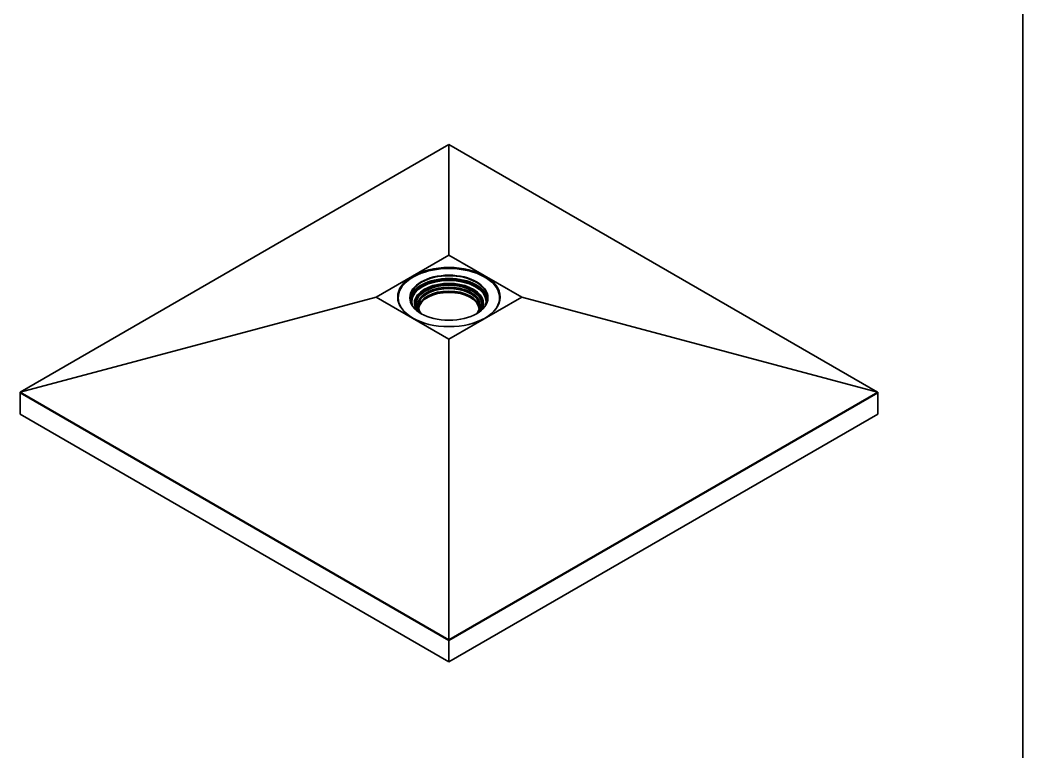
# Model space of a CAD drawing. Header units: millimetres. Extents: x 102 to 3000, y 150 to 4305.
# Drawn here: x 1884 to 3000, y 1081 to 1895 of the extents above; entities that cross this region are included whole.
import ezdxf

# ---------------------------------------------------------------- set-up
doc = ezdxf.new("R2010")
doc.units = ezdxf.units.MM
doc.header["$LTSCALE"] = 15
doc.layers.add('_Sichtbarkanten', color=7, linetype='Continuous', lineweight=35)
doc.layers.add('Rahmen (ISO)', color=7, linetype='Continuous', lineweight=35)

# ---------------------------------------------------------------- blocks, each defined once
blk = doc.blocks.new('Ränder Wedi_hoch')
at = {"layer": 'Rahmen (ISO)'}
blk.add_line((200, 287), (200, 10), dxfattribs=at)

msp = doc.modelspace()

# ---------------------------------------------------------------- linework, layer by layer
at = {"layer": '_Sichtbarkanten'}
for p, q in [((1883.986282227594, 1481.328519794394), (2361.113720257689, 1756.798174578827)), ((2361.113720257689, 1756.798174578827), (2838.241158287785, 1481.328519794394)), ((2361.113720257689, 1756.798174578827), (2361.113720257689, 1633.751025696269)), ((2280.0150470349, 1586.928684880171), (2361.113720257689, 1633.751025696269)), ((2361.113720257689, 1633.751025696269), (2442.212393480478, 1586.928684880171)), ((1883.986282227594, 1481.328519794394), (2280.0150470349, 1586.928684880171)), ((2361.113720257689, 1540.106344064072), (2280.0150470349, 1586.928684880171)), ((2304.676220257689, 1585.563114168109), (2304.676220257689, 1586.175486603805)), ((2442.212393480478, 1586.928684880171), (2361.113720257689, 1540.106344064072)), ((2417.551220257689, 1585.563114168108), (2417.551220257689, 1586.175486603804)), ((2838.241158287785, 1481.328519794394), (2442.212393480478, 1586.928684880171)), ((2324.401220257689, 1577.699185914552), (2324.401220257689, 1578.827017375455)), ((2397.826220257689, 1577.699185914552), (2397.826220257689, 1578.827017375455)), ((2361.113720257689, 1205.762502827094), (2361.113720257689, 1540.106344064072)), ((1883.81664295677, 1480.54124144628), (1883.900410467364, 1481.281735695411)), ((2361.113720257689, 1204.973645383172), (1883.81664295677, 1480.54124144628)), ((1883.81664295677, 1480.54124144628), (1883.81664295677, 1456.811809563068)), ((1883.986282227594, 1481.328519794394), (1883.900410467364, 1481.281735695411)), ((2361.113720257689, 1205.762502827094), (1883.900410467364, 1481.281735695411)), ((2838.327030048015, 1481.281735695411), (2361.113720257689, 1205.762502827094)), ((2838.410797558609, 1480.54124144628), (2361.113720257689, 1204.973645383172)), ((2838.241158287785, 1481.328519794394), (2838.327030048015, 1481.281735695411)), ((2838.410797558609, 1480.54124144628), (2838.327030048015, 1481.281735695411)), ((2838.410797558609, 1480.54124144628), (2838.410797558609, 1456.811809563068)), ((2361.113720257689, 1181.24421349996), (1883.81664295677, 1456.811809563068)), ((2838.410797558609, 1456.811809563068), (2361.113720257689, 1181.24421349996)), ((2361.113720257689, 1204.973645383172), (2361.113720257689, 1205.762502827094)), ((2361.113720257689, 1204.973645383172), (2361.113720257689, 1181.24421349996))]:
    msp.add_line(p, q, dxfattribs=at)
for centre, major_axis, ratio, start_param, end_param in [((2361.113720257689, 1586.175486603804), (56.43750000000007, -1.769417945496343e-13), 0.5773502691896266, 5.855646522484788, 9.852316745464144), ((2361.113720257689, 1585.869300385957), (-43.08750000000005, 1.353084311261909e-13), 0.5773502691896265, 2.360536686612998, 7.064241274156385), ((2361.113720257689, 1582.807438207478), (41.81250000000005, -1.316655118266397e-13), 0.5773502691896267, 6.101523588282064, 9.6064396796669), ((2361.113720257689, 1582.50125198963), (-41.43750000000004, 1.196959198423997e-13), 0.5773502691896265, 2.921742639459177, 6.503035321310212), ((2361.113720257689, 1582.807438207478), (43.08750000000003, -1.347880140833979e-13), 0.5773502691896266, 0.0615799722736451, 3.080012681316138), ((2361.113720257689, 1580.018788346463), (38.4375, -1.186550857568136e-13), 0.5773502691896266, 5.920464306779045, 9.78749896116993), ((2361.113720257689, 1581.582693336086), (41.43750000000005, -1.275672276146445e-13), 0.5773502691896265, 0.01919864854967126, 3.122394005040133), ((2361.113720257689, 1578.827017375455), (36.71250000000003, -1.144917494144692e-13), 0.5773502691896266, 5.869595892154507, 9.838367375794457), ((2361.113720257689, 1577.870454967093), (34.87755015066354, -1.103284130721249e-13), 0.5773502691896266, 5.800997883883912, 9.906965384065058), ((2361.113720257689, 1578.598431283585), (38.43749999999996, -1.204765454065893e-13), 0.5773502691896267, 0.03200716355504628, 3.109585490034758), ((2361.113720257689, 1576.806188337659), (34.12500000000002, -1.030425744730224e-13), 0.5773502691896266, 5.887174682716185, 9.820788585232775), ((2361.113720257689, 1584.338369296717), (-56.99999999999946, 4.163336342344337e-15), 0.5773502691896256, 6.077930574986193, 6.243632839828015), ((2361.113720257689, 1585.563114168109), (-56.43749999999979, 1.001876885379774e-13), 0.5773502691896268, 1.650405553708388e-14, 0.2174436002322701), ((2361.113720257689, 1573.928037889888), (34.12499999999999, -1.051242426441945e-13), 0.5773502691896266, 0.07310690340318553, 3.068485750186619), ((2361.113720257689, 1573.162572345269), (-33.74999999999999, -1.691355389077387e-15), 0.5773502691896258, 3.175343437729438, 6.249434523039954), ((2361.113720257689, 1572.733911640282), (33.75, -6.505213034913026e-16), 0.5773502691896256, 0.05105555707675753, 3.090537096513049), ((2361.113720257689, 1585.563114168109), (56.4375000000007, -3.351485755587191e-13), 0.5773502691896268, 6.065741706947313, 6.283185307179588), ((2361.113720257689, 1584.338369296717), (57.00000000000041, -1.561251128379126e-15), 0.5773502691896258, 0.03955246735157934, 0.205254732193414), ((2361.113720257689, 1577.699185914552), (-36.71249999999994, 1.315870141440498e-13), 0.5773502691896266, 2.173029112052707e-14, 0.3014258656042956), ((2361.113720257689, 1577.699185914552), (36.71250000000045, -1.249000902703302e-13), 0.5773502691896266, 5.981759441575309, 6.283185307179592)]:
    msp.add_ellipse(centre, major_axis=major_axis, ratio=ratio, start_param=start_param, end_param=end_param, dxfattribs=at)
for centre, major_axis, ratio in [((2361.113720257689, 1586.940952148424), (57.00000000000001, -3.401445791695324e-12), 0.5773502691896256), ((2361.113720257689, 1586.175486603804), (43.46250000000008, -1.311450947838466e-13), 0.5773502691896266)]:
    msp.add_ellipse(centre, major_axis=major_axis, ratio=ratio, dxfattribs=at)

# ---------------------------------------------------------------- block references
at = {"xscale": 15, "yscale": 15, "zscale": 15}
msp.add_blockref('Ränder Wedi_hoch', (0, 0), dxfattribs=at)

doc.saveas('drawing.dxf')
